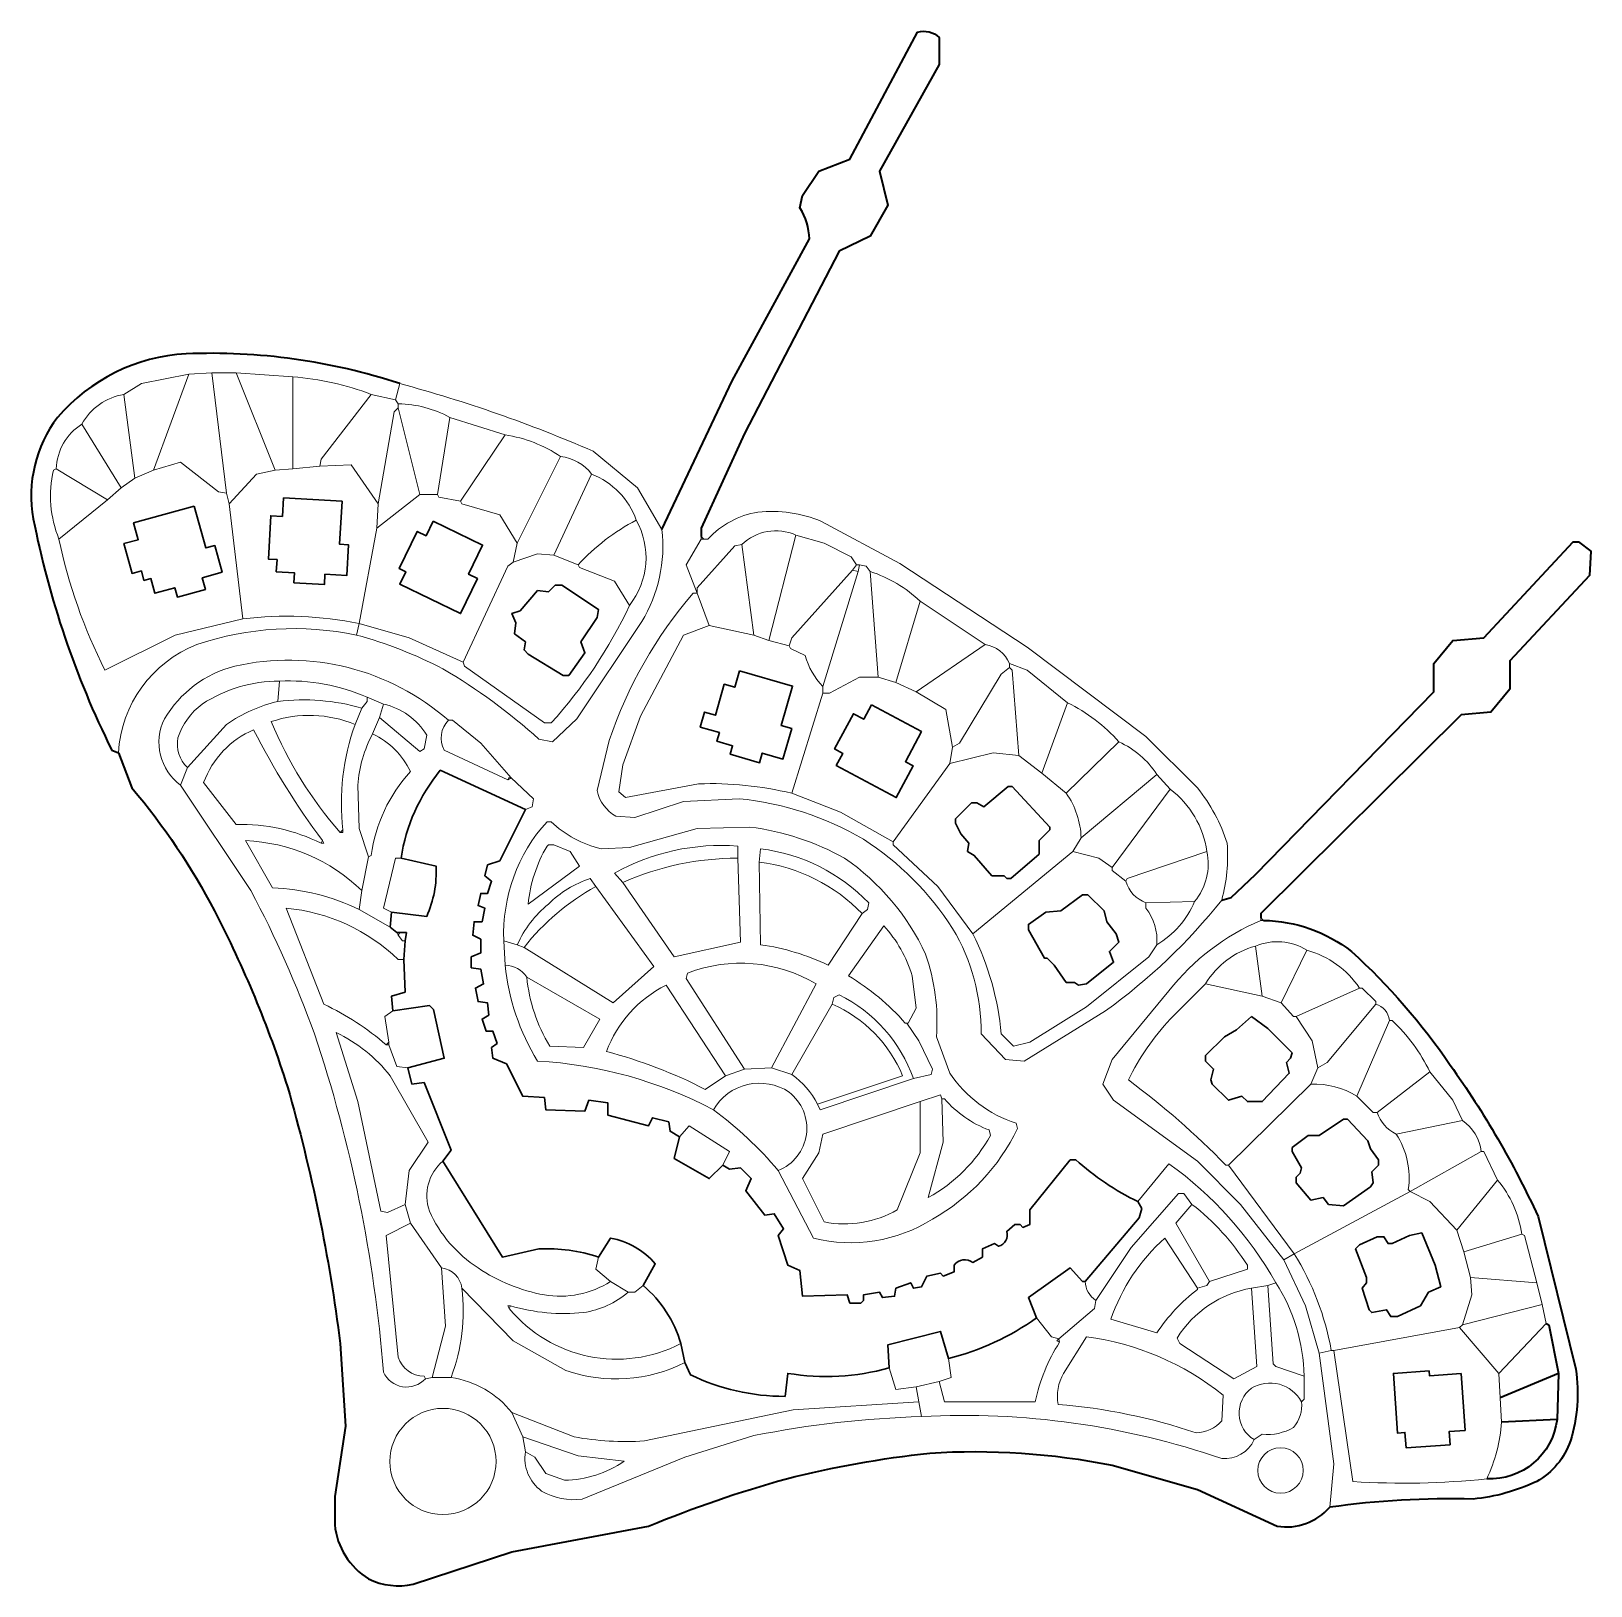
# Model space of a CAD drawing. Header units: millimetres. Extents: x -96948 to 270234, y -29270 to 336698.
import ezdxf

# ---------------------------------------------------------------- set-up
doc = ezdxf.new("R2010")
doc.units = ezdxf.units.MM
for name, color, linetype, lineweight in [('00_SITE_BOUNDARY', 7, 'Continuous', 35), ('01_MAIN_BUILDING', 7, 'Continuous', 30), ('02_CHALETS', 7, 'Continuous', 30), ('03_ROADS_AND_PLOTS', 7, 'Continuous', 20), ('04_GEOMETRIC_DIVISIONS', 7, 'Continuous', 15), ('05_ROUNDABOUTS', 7, 'Continuous', 20)]:
    doc.layers.add(name, color=color, linetype=linetype, lineweight=lineweight)

msp = doc.modelspace()

# ---------------------------------------------------------------- linework, layer by layer
at = {"layer": '00_SITE_BOUNDARY'}
for points in [[(51557, 219363), (68109, 254377), (86252, 287800, 0.1417432), (84024, 295121), (84661, 297985), (88481, 303715), (95802, 306580), (111717, 336501, -0.2653976), (116810, 335227), (116810, 328861), (102804, 303715), (104714, 295757), (100576, 288436), (93255, 284935), (70974, 241963), (60788, 219682), (60788, 217772)], [(-10195, 253741, 0.0901391), (-60488, 260743, 0.2050924), (-90727, 245783, 0.2108537), (-96456, 221910, 0.0667599), (-77995, 167479), (-76403, 166843)], [(-76403, 166843), (-73220, 158567, -0.0550873), (-53803, 129600, -0.0424157), (-36614, 88220, -0.0389513), (-24200, 27742), (-22927, 8325), (-25474, -8227), (-25474, -14911, 0.233387), (-17516, -27644, 0.1658731), (-7012, -28917), (16225, -21277), (48374, -15230, -0.0306481), (80841, -4089, -0.0357743), (114582, 1959, -0.0666586), (157553, -906), (177607, -6635), (196387, -15230, 0.2591495), (208801, -10773)], [(193204, 127372, -0.162888), (213894, 120051, -0.0591242), (237130, 93313, -0.0468256), (257820, 57663), (266733, 21694, -0.107326), (265460, 4824, -0.1799697), (257502, -4725, -0.0833711), (242542, -8863, 0.0417392), (208801, -10773)], [(262277, 9917, -0.3947311), (245725, -4089)]]:
    msp.add_lwpolyline(points, format="xyb", dxfattribs=at)
for points in [[(183336, 132147), (185564, 132784), (191294, 138195), (233311, 181166), (233311, 187851), (237767, 193262), (245088, 193899), (266096, 216499), (267370, 216499), (270234, 214270), (269916, 208541), (251136, 188487), (251136, 181803), (246680, 176392), (239677, 175755), (192567, 128964), (192567, 128009)], [(259730, 32517), (260367, 32198), (262595, 20739)], [(262595, 20739), (248908, 15010)], [(262595, 20739), (262277, 9917)], [(262277, 9917), (249226, 9280)]]:
    msp.add_lwpolyline(points, dxfattribs=at)
at = {"layer": '01_MAIN_BUILDING'}
for points in [[(19408, 153474), (-646, 162705, 0.1348683), (-9877, 142014)], [(-9877, 142014), (-1601, 140105, -0.1155318), (-3829, 128327), (-12105, 129282)], [(-9, 70714), (13996, 48114), (22591, 50023, -0.0934526), (36596, 48114)], [(65881, 69759), (67472, 68804), (70019, 69122), (72565, 66576), (71292, 63711), (75748, 57981), (77976, 58300), (80205, 54798), (78931, 53207), (81159, 46204), (84024, 44931), (84661, 38883), (95165, 39201), (95802, 37291), (98348, 37291), (98985, 37928), (98985, 39201), (102804, 39838), (103441, 38564), (106306, 38883), (106624, 40793), (110125, 42066), (110762, 40793), (112672, 41111), (113945, 43657), (117128, 44294), (117765, 43657), (120311, 44612), (120311, 46204, -0.4129011), (124768, 46840), (126996, 48114), (126996, 50023), (129861, 51297), (130815, 50660, 0.4196112), (132725, 54162), (134635, 55753), (135908, 55753), (136545, 55116), (138137, 55753), (138137, 59254), (147686, 71032), (148959, 71032, 0.0687342), (163601, 61164)], [(36596, 48114), (39461, 52570, -0.1743176), (49965, 46522), (47101, 41429)], [(47101, 41429, -0.1497803), (56013, 27742)], [(139728, 33790, -0.0933567), (119038, 24241)], [(56968, 23286), (58241, 20421, 0.1138914), (80523, 15328), (81159, 20739, 0.1077793), (105033, 22012)]]:
    msp.add_lwpolyline(points, format="xyb", dxfattribs=at)
for points in [[(19408, 153474), (13360, 141378), (10495, 140423), (9858, 137876), (11450, 136603), (10495, 133738), (8904, 133738), (8267, 130874), (9858, 130237), (9222, 127054), (7312, 127054), (6994, 123871), (8904, 122916), (8904, 119733), (6675, 118778), (6675, 116232), (8904, 115913), (9540, 112412), (7630, 111457), (8267, 108274), (10495, 107956), (10813, 105091), (9222, 104136), (10177, 101271), (11768, 101271), (12723, 98406), (11450, 97451), (11768, 94905), (14951, 93632), (18771, 85992), (23864, 85674), (24182, 82809), (33413, 82491), (34368, 85037), (38824, 84401), (38824, 81536), (48374, 78990), (49329, 80899), (53148, 79944), (53467, 77716), (55695, 76443)], [(-12105, 129282), (-12423, 125781)], [(-12423, 125781), (-10832, 124508)], [(-10832, 124508), (-10195, 124508)], [(-10195, 124508), (-8603, 124508), (-8922, 122598)], [(-8922, 122598), (-9240, 118141)], [(-9240, 118141), (-8922, 110502), (-12105, 109547), (-11786, 106046)], [(-11786, 106046), (-3192, 107319), (-2237, 106364), (309, 94905), (-8285, 92677)], [(-8285, 92677), (-7330, 88857), (-4465, 89175), (1901, 73260), (-9, 70714)], [(55695, 76443), (54422, 71350), (62698, 66576), (65881, 69759)], [(163601, 61164), (164556, 59573), (163920, 57345), (151187, 42384)], [(151187, 42384), (150551, 42384), (147686, 45567), (137818, 38564), (139728, 33790)], [(119038, 24241), (117128, 30607), (104714, 27424), (105033, 22012)], [(56013, 27742), (56968, 23286)]]:
    msp.add_lwpolyline(points, dxfattribs=at)
at = {"layer": '02_CHALETS'}
for points in [[(-58555, 224886), (-55859, 215039), (-53741, 215619), (-52016, 209320), (-56665, 208047), (-55915, 205306), (-62538, 203493), (-63134, 205666), (-67803, 204387), (-68751, 207851), (-70404, 207398), (-71017, 209635), (-73179, 209043), (-75103, 216070), (-71746, 216989), (-72837, 220975)], [(-37541, 226838), (-23753, 226059), (-24326, 215923), (-22262, 215806), (-22673, 208551), (-27790, 208840), (-27926, 206437), (-35092, 206842), (-34959, 209198), (-39236, 209440), (-39074, 212311), (-41106, 212426), (-40529, 222633), (-37788, 222478)], [(-2316, 221338), (9328, 215718), (6015, 208854), (8109, 207844), (4125, 199592), (-10164, 206490), (-8746, 209428), (-10310, 210183), (-6076, 218955), (-3959, 217934)], [(26410, 206313), (24819, 204721), (22272, 205039), (18134, 200265), (16225, 199628), (17180, 197400), (16861, 194854), (19408, 192944), (19089, 191034), (20044, 190079), (28320, 184986), (29594, 184986), (33413, 190397), (32458, 192944), (36278, 198673), (36596, 200583), (28002, 206313)], [(69821, 186118), (68710, 182244), (66224, 182957), (64132, 175662), (61586, 176392), (60574, 172863), (65073, 171572), (64496, 169559), (68196, 168498), (67613, 166465), (74527, 164482), (75180, 166757), (80049, 165361), (82105, 172528), (79639, 173235), (82306, 182538)], [(100863, 178118), (99051, 174731), (96629, 176027), (92185, 167722), (94111, 166692), (92589, 163846), (106718, 156287), (110706, 163741), (108864, 164727), (112653, 171810)], [(133044, 158885), (127314, 154110), (125723, 155065), (124449, 155065), (120630, 151245), (120630, 150290), (121903, 147744), (123813, 145516), (123494, 143606), (125086, 142651), (129224, 137876), (132089, 137876), (132725, 137240), (133680, 137240), (140365, 142969), (140365, 146152), (142911, 148699), (142911, 149336), (133999, 158885)], [(151824, 133420), (150551, 133420), (145458, 129600), (141956, 129282), (137818, 126417), (137818, 125144), (141638, 118460), (142275, 118460), (143866, 116868), (146731, 112730), (148641, 112730), (149596, 112094), (151506, 112412), (157872, 117505), (156917, 120051), (159145, 122279), (158508, 124189), (156280, 127054), (155644, 129600)], [(190339, 104772), (186838, 101589), (183973, 99998), (179517, 95542), (179517, 94268), (181426, 92358), (180790, 89812), (181108, 88857), (184928, 85037), (188111, 85992), (189384, 84719), (192886, 84719), (199252, 91404), (198615, 93950), (199570, 94905), (199888, 96178), (194159, 101908)], [(212939, 80581), (217714, 75488), (218350, 73578), (220260, 71032), (220260, 69759), (218668, 68167), (218987, 65621), (218350, 64666), (211984, 60209), (208483, 60528), (207209, 62119), (204345, 61483), (200843, 65621), (200843, 66894), (201798, 67849), (202116, 69122), (199888, 72942), (199888, 73897), (203708, 76761), (206254, 76761), (211984, 80581)], [(230446, 53843), (233629, 46204), (234902, 41111), (232037, 39838), (230128, 36655), (224716, 34108), (223125, 34108), (222170, 35700), (218668, 35063), (218032, 35700), (216440, 40793), (217395, 42066), (217395, 43339), (214849, 50023), (215804, 50978), (219942, 52888), (221533, 52888), (222488, 51297), (223443, 51297), (227581, 53207)], [(239697, 20686), (240621, 7298), (236873, 7040), (237088, 3932), (226726, 3217), (226477, 6822), (224713, 6700), (223744, 20746), (232167, 21327), (232247, 20172)]]:
    msp.add_lwpolyline(points, close=True, dxfattribs=at)
at = {"layer": '03_ROADS_AND_PLOTS'}
for points in [[(27684, 236552, -0.2116281), (35005, 232414)], [(35005, 232414, -0.218258), (45509, 221591)], [(45509, 221591, 0.0856007), (31822, 211087)], [(45509, 221591, -0.3026313), (43917, 201538)], [(61424, 217135), (62379, 217135, -0.1683799), (74157, 223501, -0.1257727), (89117, 221273), (107579, 211406), (137500, 191671), (165511, 170662), (177607, 158567, -0.0946038), (184610, 145516, -0.0854176), (183336, 132147)], [(83069, 218090, 0.302619), (70337, 215862)], [(100576, 209496, -0.1132093), (112354, 202493)], [(59833, 204403), (58878, 204403, 0.0965747), (39143, 169707), (36278, 157930, 0.2136712), (40734, 151882), (45191, 151564), (56650, 155383), (69700, 156020, -0.1089892), (98985, 146471, -0.1073728), (119993, 125462, -0.1387135), (126677, 100634), (132407, 94587), (136863, 94268), (155962, 106046, 0.0687544), (183336, 132147)], [(62698, 196763), (56650, 194535), (46464, 175437), (42326, 163978), (41371, 157612), (42962, 156338), (60151, 159521, -0.0681124), (82114, 157293)], [(81478, 191989), (81796, 191352), (85297, 189761, 0.1305016), (89435, 182440)], [(127632, 192307, -0.2621387), (133362, 187851)], [(147049, 178620, -0.0959176), (159145, 169389)], [(159145, 169389, -0.1429575), (168058, 161750)], [(171241, 158248, -0.1984285), (179835, 143606)], [(146731, 157293, -0.148819), (150232, 146789)], [(14315, 122598, -0.196551), (24501, 150609), (25456, 150609, 0.1321938), (37233, 144243), (43917, 144561), (59833, 149017), (72247, 149336, -0.0961369), (94528, 142014, -0.1348995), (113627, 119415, -0.1023787), (116173, 99998), (119356, 91404, 0.1706858), (134953, 79626), (135272, 78353, -0.1521185), (115218, 57026, -0.203519), (87207, 52570), (78931, 68485)], [(69382, 142014), (69382, 144879, 0.1462609), (40416, 138513), (42326, 136285)], [(74475, 141060), (74793, 144243, -0.169847), (100258, 131510), (99940, 129919), (98666, 128964)], [(179835, 143606, -0.2290081), (176970, 131829)], [(69382, 142014, 0.1055237), (42326, 136285)], [(74475, 141060), (74793, 121643, -0.0751495), (90709, 116868), (98666, 128964)], [(74475, 141060, -0.1738012), (98666, 128964)], [(160736, 136603, 0.2372617), (165511, 131510)], [(165511, 131510), (165511, 130237, -0.1854206), (168058, 121643)], [(176970, 131829, -0.1604339), (168058, 121643)], [(192567, 127372, 0.12659), (170922, 110820), (157553, 94587), (155325, 88857), (157872, 85037), (177607, 70714), (187793, 60528), (197978, 47477)], [(124768, 124189, -0.091584), (131452, 100634), (134317, 97770), (138137, 98725), (151506, 107001), (166148, 118778), (168058, 121643)], [(191294, 121324, 0.1937348), (179517, 112412)], [(191294, 121324, -0.2419095), (203390, 120370)], [(203390, 120370, -0.176212), (215804, 111457)], [(14633, 116868, 0.1140263), (22272, 94268, -0.1067444), (63653, 82809)], [(77340, 92677), (87844, 112412, 0.2309607), (57605, 114958), (57286, 113685), (70974, 92358)], [(91664, 107637, -0.1963369), (108216, 90767), (88162, 84082)], [(91664, 107637), (91982, 109229), (93255, 109865, -0.196553), (110762, 90130)], [(219623, 107637, -0.3041331), (222806, 103818)], [(222806, 103818), (223443, 103818, -0.0913293), (232356, 91722)]]:
    msp.add_lwpolyline(points, format="xyb", dxfattribs=at)
for points in [[(60788, 217135), (57286, 211087), (59833, 204403)], [(60788, 217772), (61424, 217135)], [(60788, 217772), (60788, 217135)], [(60788, 217135), (61424, 217135)], [(83069, 218090), (76703, 193262)], [(83069, 218090), (89754, 216180), (96120, 212997), (97393, 211087)], [(70337, 215862), (68745, 215544), (59833, 205676), (59833, 204403)], [(70337, 215862), (73202, 194535)], [(31822, 211087), (32140, 210451), (40416, 207268), (43917, 201538)], [(96438, 209814), (82114, 193899), (81478, 191989)], [(97711, 209496), (89435, 182440)], [(97393, 211087), (96438, 209814)], [(96438, 209814), (97711, 209496)], [(97393, 211087), (98030, 211087)], [(98030, 211087), (97711, 209496)], [(98030, 211087), (99621, 210769), (100576, 209496)], [(100576, 209496), (102486, 184668)], [(59833, 204403), (62698, 196763)], [(112354, 202493), (106624, 183395)], [(112354, 202493), (127632, 192307)], [(62698, 196763), (73202, 194535)], [(73202, 194535), (76703, 193262)], [(76703, 193262), (81478, 191989)], [(127632, 192307), (111399, 181166)], [(133362, 187851), (137500, 186259), (147049, 178620)], [(133362, 187851), (133362, 186896)], [(102486, 184668), (98030, 184668), (91027, 180848), (89435, 180848)], [(102486, 184668), (106624, 183395)], [(133362, 186896), (131452, 185304), (121585, 169071), (119993, 168116)], [(133362, 186896), (133999, 186259), (135590, 166206)], [(89435, 180848), (82114, 157293)], [(89435, 182440), (89435, 180848)], [(106624, 183395), (111399, 181166)], [(111399, 181166), (118401, 177028), (119993, 168116)], [(147049, 178620), (141001, 162068)], [(159145, 169389), (146731, 157293)], [(119993, 168116), (119356, 164296)], [(135590, 166206), (129542, 166843), (119356, 164296)], [(135590, 166206), (141001, 162068)], [(119356, 164296), (105987, 145834)], [(141001, 162068), (146731, 157293)], [(168058, 161750), (150232, 146789)], [(168058, 161750), (171241, 158248)], [(171241, 158248), (157553, 139786)], [(82114, 157293), (93573, 152837), (105987, 145834)], [(105987, 145834), (105987, 145198), (116492, 135330), (124768, 124189)], [(148322, 143606), (124768, 124189)], [(150232, 146789), (148322, 143606)], [(148322, 143606), (154370, 142014), (157553, 139786)], [(179835, 143606), (161055, 137240), (160736, 136603)], [(69382, 142014), (70019, 122279), (54422, 118778), (42326, 136285)], [(157553, 139786), (157553, 139150), (160736, 136603)], [(35960, 135330), (49647, 116550), (40098, 107956), (19089, 121006)], [(176970, 131829), (165511, 131510)], [(192567, 128009), (193204, 127372)], [(192567, 128009), (192567, 127372)], [(192567, 127372), (193204, 127372)], [(191294, 121324), (192886, 109547)], [(203390, 120370), (197342, 107956)], [(179517, 112412), (192886, 109547)], [(215804, 111457), (200843, 104772)], [(215804, 111457), (216440, 111457), (219623, 108274), (219623, 107637)], [(91664, 107637), (82114, 91085)], [(192886, 109547), (197342, 107956)], [(197342, 107956), (200207, 104772), (200843, 104772)], [(219623, 107637), (208164, 93950), (205936, 92677)], [(200843, 104772), (204663, 99043), (205936, 92677)]]:
    msp.add_lwpolyline(points, dxfattribs=at)
for points in [[(109171, 103181), (108852, 103181, 0.0768504), (95483, 114322), (103759, 126099, -0.1154973), (110444, 114322), (111399, 106682), (109489, 103181)], [(66517, 90767), (61743, 87584, 0.0552789), (38506, 96496, -0.191431), (52512, 112094)]]:
    msp.add_lwpolyline(points, format="xyb", close=True, dxfattribs=at)
at = {"layer": '04_GEOMETRIC_DIVISIONS'}
for points in [[(-59851, 255969), (-70992, 253741), (-75130, 251194)], [(-59851, 255969), (-68127, 233369)], [(-54440, 256287), (-59851, 255969)], [(-54440, 256287), (-50938, 227958)], [(-54440, 256287), (-48710, 256287)], [(-48710, 256287), (-35341, 255332)], [(-48710, 256287), (-39479, 233369)], [(-35341, 255332), (-35341, 233687)], [(-10195, 253741), (-11150, 249921)], [(-75130, 251194), (-72583, 231459)], [(-16879, 251194), (-28657, 235915), (-28975, 234324)], [(-16879, 251194), (-11150, 249921)], [(-11150, 249921), (-10513, 248966)], [(-10513, 248011), (-11468, 247056), (-15288, 225411)], [(-10513, 248966), (-10513, 248011)], [(-10513, 248011), (-5420, 227639)], [(-84997, 244191), (-75766, 229231)], [(1582, 245783), (-1282, 227639)], [(1582, 245783), (14633, 241645)], [(14633, 241645), (4129, 226048)], [(-68127, 233369), (-61761, 235279), (-52848, 228276), (-50938, 227958)], [(27684, 236552), (17498, 216180)], [(-91045, 233687), (-78949, 226366)], [(-72583, 231459), (-75766, 229231)], [(-68127, 233369), (-72583, 231459)], [(-39479, 233369), (-43936, 232414), (-50302, 225411)], [(-35341, 233687), (-39479, 233369)], [(-28975, 234324), (-35341, 233687)], [(-28975, 234324), (-21654, 234642), (-15288, 225411)], [(35005, 232414), (26092, 213315)], [(-75766, 229231), (-78949, 226366)], [(-50938, 227958), (-50302, 225411)], [(-78949, 226366), (-90409, 217135)], [(-50302, 225411), (-47119, 198355)], [(-5420, 227639), (-15606, 219682)], [(-15288, 225411), (-15606, 219682)], [(-5420, 227639), (-1282, 227639)], [(-1282, 227639), (-964, 227003), (4129, 226048)], [(4129, 226048), (4447, 225411), (13360, 222865), (17498, 216180)], [(-15606, 219682), (-19744, 197241)], [(17498, 216180), (16543, 211724)], [(26092, 213315), (22272, 213634), (16543, 211724)], [(26092, 213315), (31822, 211087)], [(16543, 211724), (15270, 210769), (4766, 188169)], [(-19744, 197241), (-20381, 194535)], [(-19744, 197241), (-7967, 193899), (4766, 188169)], [(-38524, 183713), (-38843, 178938)], [(-19108, 177347), (-20699, 173527)], [(-17834, 179893), (-17834, 178938), (-19108, 177347)], [(-17834, 179893), (-14015, 178302)], [(-14015, 178302), (-14970, 175119)], [(-14970, 175119), (-16561, 171299)], [(1264, 174482), (2219, 174482), (8904, 169071), (16065, 160954)], [(-60169, 163341), (-61761, 159203)], [(16065, 160954), (15588, 161113), (15270, 160476)], [(16065, 160954), (15270, 160476)], [(16065, 160954), (21318, 156020), (20999, 154110), (19408, 153474)], [(-23564, 148699), (-24200, 148062)], [(-23564, 148699), (-23564, 148062), (-24200, 148062)], [(-28338, 146152), (-28657, 145516)], [(-28338, 146152), (-28020, 145516), (-28657, 145516)], [(-17516, 142333), (-19108, 134375)], [(-9877, 142014), (-11150, 142014), (-14015, 130237), (-12105, 129282)], [(-19108, 134375), (-19744, 129919)], [(-19744, 129919), (-12423, 125781)], [(-10832, 124508), (-10513, 123871)], [(-10195, 124508), (-10513, 123871)], [(-10513, 123871), (-9558, 122598), (-8922, 122598)], [(14315, 122598), (14633, 116868)], [(14315, 122598), (17498, 121643)], [(17498, 121643), (19089, 121006)], [(-11786, 106046), (-13696, 104772), (-12741, 98725)], [(109171, 103181), (112035, 99043), (115218, 92358), (114900, 91085), (110762, 90130)], [(222806, 103818), (215167, 85992)], [(-12741, 98725), (-13378, 98088)], [(-13378, 98088), (-12741, 98088)], [(-12741, 98725), (-12741, 98088)], [(-12741, 98088), (-10832, 92995), (-8285, 92677)], [(70974, 92358), (66517, 90767)], [(77340, 92677), (70974, 92358)], [(77340, 92677), (82114, 91085)], [(205936, 92677), (204345, 88857)], [(88162, 84082), (88799, 82809), (110762, 90130)], [(204345, 88857), (184928, 69759)], [(232356, 91722), (219942, 82173)], [(232356, 91722), (237767, 85037), (239995, 80263)], [(117447, 85356), (117128, 86311), (112354, 84719)], [(215167, 85992), (218987, 82173), (219942, 82173)], [(55695, 76443), (57923, 78990), (67472, 72942), (65881, 69759)], [(239995, 80263), (224398, 77080)], [(244451, 72942), (227740, 63552)], [(244451, 72942), (245088, 72942), (248271, 66257)], [(184928, 69759), (200366, 48909)], [(248271, 66257), (238722, 54480)], [(176334, 60528), (174424, 63074), (173150, 63074), (162010, 50342), (153734, 37928)], [(227740, 63552), (200366, 48909)], [(227740, 63552), (232356, 61164), (238722, 54480)], [(-8922, 60528), (-7648, 56071)], [(176334, 60528), (172514, 56071), (180472, 42384)], [(-7648, 56071), (-327, 45567)], [(238722, 54480), (240313, 49387)], [(254001, 53525), (240313, 49387)], [(254001, 53525), (254637, 53207), (257502, 42066)], [(36596, 48114), (35960, 45249), (39461, 42384)], [(200366, 48909), (197978, 47477)], [(240313, 49387), (241905, 43339)], [(-327, 45567), (628, 31880), (-2556, 19784)], [(197978, 47477), (203071, 36655), (206254, 25514)], [(39461, 42384), (43599, 39838)], [(47101, 41429), (45191, 39838), (43599, 39838)], [(180472, 42384), (179835, 41429), (177607, 40793)], [(194159, 41429), (190339, 40793)], [(196069, 42066), (194159, 41429)], [(194159, 41429), (195432, 22967), (196069, 22331), (202753, 20103)], [(241905, 43339), (242223, 39201), (239995, 32198)], [(241905, 43339), (257502, 42066)], [(257502, 42066), (258775, 36973)], [(153734, 37928), (153415, 36018), (144980, 28856)], [(258775, 36973), (239995, 32198)], [(258775, 36973), (259730, 32517)], [(15906, 36655), (15270, 36655), (15588, 36018)], [(15906, 36655), (15588, 36018)], [(139728, 33790), (143229, 29333), (144980, 28856)], [(239358, 31562), (209756, 26150)], [(239995, 32198), (239358, 31562)], [(239358, 31562), (248589, 20739)], [(259730, 32517), (248589, 20739)], [(144980, 28856), (144503, 28379), (145139, 28060)], [(144980, 28856), (145139, 28060)], [(209119, 26150), (206254, 25514)], [(209119, 26150), (209756, 26150)], [(119038, 24241), (119675, 19784), (116810, 18829)], [(206254, 25514), (209756, -587), (208801, -10773)], [(-2556, 19784), (-4147, 19466)], [(-2556, 19784), (1901, 19784)], [(105033, 22012), (106624, 16919), (111399, 17556)], [(116810, 18829), (111399, 17556)], [(202753, 20103), (202753, 14691), (202116, 14055)], [(248589, 20739), (248908, 15010)], [(111399, 17556), (112035, 14055)], [(248908, 15010), (249226, 9280)], [(16225, 11508), (18771, 5779)], [(112035, 14055), (112672, 10553)], [(18771, 5779), (19408, 2277)]]:
    msp.add_lwpolyline(points, dxfattribs=at)
for points in [[(-35341, 255332, -0.0715903), (-16879, 251194)], [(-10195, 253741, -0.036858), (35323, 237825), (45827, 229231), (51557, 219363)], [(-75130, 251194, 0.2321673), (-84997, 244191)], [(-10513, 248966, -0.124384), (1582, 245783)], [(-84997, 244191, 0.2491998), (-91045, 233687)], [(14633, 241645, -0.115426), (27684, 236552)], [(-91045, 233687), (-91682, 233369, 0.1559497), (-90409, 217135)], [(-90409, 217135, 0.0651103), (-79586, 186259), (-63034, 194535), (-47119, 198355)], [(51557, 219363, -0.1660627), (46782, 197718), (31503, 174800), (25774, 169389), (22591, 170026, 0.0518089), (-9, 186578, 0.0543496), (-20381, 194535)], [(-47119, 198355, -0.0815121), (-19744, 197241)], [(43917, 201538, -0.0744547), (25456, 173845), (23864, 173845), (5084, 187214), (4766, 188169)], [(-20381, 194535, 0.1333232), (-57941, 192307, 0.2926438), (-76403, 166843)], [(1264, 174482, 0.2406404), (-49028, 187214, 0.19943), (-65581, 174800, 0.3653581), (-61761, 159203)], [(-38524, 183713, 0.1455731), (-56668, 178302, 0.1592928), (-62397, 170344, 0.2539608), (-60169, 163341)], [(-38524, 183713, -0.1151255), (-17834, 179893)], [(-38843, 178938, 0.0927872), (-50938, 173527), (-60169, 163341)], [(-38843, 178938, -0.1006225), (-19108, 177347)], [(-14015, 178302, -0.2030975), (-3829, 170981), (-4465, 167797), (-5420, 167161), (-14970, 175119)], [(-20699, 173527, 0.1802031), (-40434, 174164, 0.0804677), (-24200, 148062)], [(-20699, 173527, 0.1137835), (-23564, 148699)], [(1264, 174482, 0.3278423), (309, 167479), (15270, 160476)], [(-28338, 146152, -0.044496), (-44572, 172254, 0.2053422), (-56350, 159840), (-48710, 149972, -0.1224613), (-28657, 145516)], [(-16561, 171299, 0.1044972), (-20062, 159203), (-19744, 149017), (-17516, 142333)], [(-16561, 171299, -0.1725906), (-7648, 162386, 0.1544257), (-16879, 142651), (-17516, 142333)], [(-61761, 159203), (-45209, 134375, -0.0341967), (-30248, 100634, -0.061112), (-14015, 21057, 0.5407405), (-4147, 19466)], [(-19108, 134375, 0.1835974), (-46482, 146152), (-40116, 135012, -0.1061356), (-19744, 129919)], [(35960, 135330), (34686, 137240, 0.1183792), (24819, 131192, 0.1159705), (17498, 121643)], [(35960, 135330, 0.1010409), (19089, 121006)], [(-9240, 118141), (-10513, 118141, 0.1717839), (-36933, 130237), (-28020, 107637, -0.0673744), (-13378, 98088)], [(14633, 116868, -0.2404834), (19726, 114003)], [(179517, 112412), (171241, 104136, 0.0748039), (161373, 89812, -0.040213), (184291, 69759), (184928, 69759)], [(63653, 82809, -0.430483), (81478, 86947, -0.5801781), (78931, 68485)], [(82114, 91085, -0.1295182), (88162, 84082)], [(204345, 88857, -0.1468855), (215167, 85992)], [(63653, 82809, -0.0590684), (78931, 68485)], [(219942, 82173, 0.2039625), (224398, 77080)], [(239995, 80263, -0.2192117), (244451, 72942)], [(224398, 77080, -0.1839214), (227263, 64029), (227740, 63552)], [(-9, 70714, 0.3132524), (-3192, 58936, 0.1455711), (8267, 45567, 0.1021535), (23864, 39201, 0.1856826), (39461, 42384)], [(163601, 61164), (170922, 70077, -0.1092346), (196069, 42066)], [(248271, 66257, -0.1395158), (254001, 53525)], [(176334, 60528, -0.0862614), (189384, 46204), (189384, 45249), (180472, 42384)], [(-7648, 56071), (-13378, 53207), (-10513, 24559, 0.3293495), (-4465, 20103), (-4147, 19466)], [(200366, 48909, -0.096854), (209119, 26150)], [(-327, 45567, -0.3454268), (4447, 40793)], [(4447, 40793, -0.1214561), (1901, 19784)], [(4447, 40793), (16543, 28379), (28957, 21376, 0.2012342), (56968, 23286)], [(151187, 42384, 0.2468236), (153734, 37928)], [(196069, 42066, -0.1390644), (202753, 20103)], [(43599, 39838, -0.1403134), (33095, 35063, -0.0994661), (15906, 36655)], [(15588, 36018, 0.353068), (56013, 27742)], [(145139, 28060, 0.0879353), (139410, 14055), (118083, 14055), (116810, 18829)], [(209756, 26150), (214212, -4725, 0.0422866), (245725, -4089)], [(1901, 19784, -0.1897348), (16225, 11508)], [(202116, 14055, 0.4294727), (190339, 17238, 0.5317022), (190976, 5142)], [(112035, 14055), (82433, 12145), (47419, 4824, -0.0599415), (30867, 5779), (16225, 11508)], [(202116, 14055, -0.2116273), (200207, 8007, -0.1612739), (192886, 6415), (190976, 5142)], [(112672, 10553, 0.0417756), (73202, 6097), (56968, 1004), (32777, -8863, -0.1690128), (23227, -6954, -0.2830834), (19408, 2277)], [(112672, 10553, -0.0966222), (183336, 686, 0.323086), (190976, 5142)], [(249226, 9280, -0.0939028), (245725, -4089)], [(18771, 5779), (31822, 1322), (42644, 49, -0.1478872), (28639, -4407), (24182, -2816), (21636, 1004), (19408, 2277)]]:
    msp.add_lwpolyline(points, format="xyb", dxfattribs=at)
for points in [[(24819, 145198), (26092, 145198), (29912, 143606), (32140, 140105), (20044, 131192, -0.1076059), (24501, 144879)], [(19726, 114003), (36915, 104136), (33095, 97451), (25137, 97770, -0.1132015)], [(-8922, 60528), (-7967, 68485), (-3510, 75170), (-12423, 90767, 0.1174912), (-25155, 100953), (-20062, 84719), (-14651, 58936), (-13060, 58618)], [(112354, 84719), (112354, 72623), (106942, 59254, -0.1830162), (89754, 56390), (84661, 66576), (88481, 72623), (89435, 77080)], [(117447, 85356), (118083, 85356, 0.1247057), (128587, 78035), (128906, 76761, -0.1398173), (114263, 62119), (117765, 75170)], [(177607, 40793), (169967, 52570, 0.1294911), (157235, 33471), (168058, 30288, -0.0820788), (177607, 40474)], [(190339, 40793), (191612, 22331), (186201, 19466), (173469, 27742), (172832, 29015, -0.215023)], [(151506, 29333), (146094, 20739, 0.1737933), (144821, 13418, -0.0624879), (177288, 6734, 0.2172627), (183336, 9598), (183655, 15646, 0.1366791)]]:
    msp.add_lwpolyline(points, format="xyb", close=True, dxfattribs=at)
at = {"layer": '05_ROUNDABOUTS'}
for centre, radius in [((0, 0), 12500), ((197190, -2116), 5354)]:
    msp.add_circle(centre, radius, dxfattribs=at)

doc.saveas('drawing.dxf')
